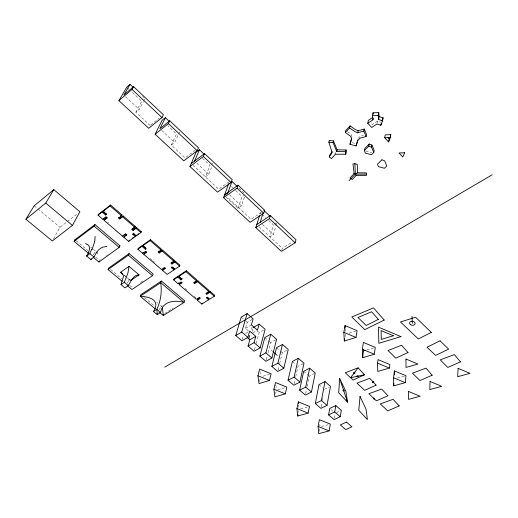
<?xml version="1.0" encoding="UTF-8"?>
<svg xmlns="http://www.w3.org/2000/svg" width="518" height="518" viewBox="0 0 518 518"><rect width="100%" height="100%" fill="white"/><g stroke="black" fill="none" stroke-linecap="round" stroke-linejoin="round"><path stroke-width="0.39" stroke-dasharray="2.59 1.94" d="M334.356 418.194L335.088 413.901M345.124 336.525L345.519 334.265M377.046 123.271L377.447 121.07L381.371 122.313M319.153 431.384L319.71 428.373M321.179 406.921L321.982 402.648M322.41 400.349L322.999 397.183M305.652 393.635L306.526 389.374M307.161 386.305L307.97 382.368M308.132 381.591L309.252 376.152L315.242 373.07M298.491 412.263L298.802 410.768M294.153 383.793L295.092 379.552M295.765 376.489L297.992 366.375L303.969 363.228M335.528 153.723L335.787 152.596L334.822 153.658M275.589 393.894L276.12 391.666M278.101 370.053L279.118 365.837M279.662 363.571L282.278 352.732L288.235 349.488M266.22 359.887L267.301 355.685M268.078 352.654L270.649 342.638L276.593 339.322M259.596 381.358L260.36 378.399M254.493 349.851L255.633 345.668M256.248 343.421L259.175 332.673L265.106 329.293M281.837 249.831L282.258 248.29L292.528 241.854M252.182 331.339L253.037 328.289M251.476 329.293L252.104 327.078M268.7 220.448L273.407 224.87L269.923 236.817L273.381 234.589L275.751 226.379M275.964 225.634L276.612 223.394M242.282 339.4L243.486 335.23M248.504 331.002L245.467 328.38L247.228 322.3L253.14 318.842M259.997 214.199L260.463 212.717L261.635 213.817M226.01 197.138L237.982 208.268L241.42 205.918L244.677 196.387M237.982 208.268L242.029 196.529L243.725 195.357M158.061 312.548L158.34 311.842M202.467 158.268L210.01 165.352L205.387 176.806L208.793 174.326L212.231 165.741M159.207 309.816L160.845 306.896L162.548 305.698M195.273 150.226L185.088 157.932L171.283 145.098L174.657 142.476L178.244 134.809M178.574 134.11L179.552 132.019M171.283 145.098L176.541 133.935L167.858 125.783M127.305 283.21L128.658 280.562L130.523 279.286M150.188 125.479L135.839 112.141L139.174 109.369L143.233 101.923M143.603 101.25L144.703 99.216M135.839 112.141L141.777 101.295L131.365 91.524M53.458 238.915L59.997 227.318L76.787 214.206M93.182 254.824L94.593 252.765M94.762 252.57L95.26 252.111M358.203 138.442L360.515 136.046L363.519 135.23M150.79 124.993L159.207 118.188M211.137 164.53L212.82 163.293M100.654 259.706L101.127 259.369M105.886 255.931L106.365 255.588M107.802 254.552L108.281 254.202M228.956 181.87L218.674 189.161L192.968 165.261M377.447 121.07L372.293 124.553L370.817 122.986M128.658 280.562L129.727 279.843L126.217 276.903M140.624 282.524L143.266 280.743M261.448 212.393L251.081 219.295L226.968 196.872M274.546 224.126L276.256 223.018M164.633 313.487L173.303 307.99M245.467 328.38L251.418 324.928M245.681 333.391L248.336 331.857M252.862 332.86L256.17 330.963M324.462 389.355L329.137 387.024M336.564 412.542L341.297 410.288M349.138 333.132L355.659 331.093M161.318 306.488L161.901 306.591L160.166 305.141M262.969 376.243L269.632 374.223M366.789 349.948L374.508 347.63M277.952 389.743L284.615 387.788M397.533 378.088L404.454 376.146M300.595 408.857L307.996 406.792M321.464 426.469L328.114 424.702M351.955 142.631L355.782 143.661M365.747 150.997L371.84 152.642M347.572 131.702L351.1 134.207L352.059 136.784M34.156 205.795L37.231 208.359M37.846 208.871L59.997 227.318M76.127 240.753L87.989 250.634M95.623 256.986L99.709 260.392M110.638 269.496L121.672 278.684M129.642 285.321L132.705 287.872M144.522 297.714L154.85 306.319M90.786 247.144L91.906 248.077M93.298 249.242L95.882 251.398M156.695 302.24L157.848 303.205M124.462 275.44L125.634 276.418M124.055 275.239L129.947 280.167M107.731 222.183L108.508 222.844M150.252 258.618L152.693 260.709M153.309 261.234L154.526 262.283M185.081 288.461L187.516 290.546M194.211 296.29L196.037 297.85M106.695 216.738L107.071 217.061M330.95 409.531L333.385 411.622M104.662 211.435L105.238 211.933M271.27 350.22L272.455 351.243M241.22 317.087L243.622 319.172M246.024 321.257L247.228 322.3M256.805 330.613L259.175 332.673M264.808 337.561L268.311 340.604M268.894 341.109L270.649 342.638M276.515 347.727L279.973 350.725M280.549 351.23L282.278 352.732M292.34 361.46L295.733 364.413M303.671 371.302L309.252 376.152M318.984 384.596L322.636 387.768M229.435 194.742L241.42 205.918M259.039 226.696L282.258 248.29M125.596 96.698L139.174 109.369M161.668 130.355L174.657 142.476M196.859 163.189L208.793 174.326M262.49 224.43L273.381 234.589M127.318 87.723L129.053 89.349M262.225 214.374L265.76 217.689M231.507 186.661L232.679 187.756M235.599 190.501L242.029 196.529M142.761 96.354L143.913 97.449M238.992 188.131L245.428 194.185M259.984 371.445L260.528 375.349M275.803 384.822L276.379 389.413M298.646 404.83L298.957 407.789M319.781 424.469L319.917 426.068M345.215 328.742L345.389 331.896"/><path stroke-width="0.78" d="M329.215 156.954L332.174 152.706L328.839 142.133L329.254 140.456L333.501 140.935L337.14 149.864L346.069 149.98L345.81 154.202L335.392 154.286L331.533 158.534L329.215 156.954L329.623 155.264L332.155 151.625M346.069 149.98L345.81 154.202M357.543 172.759L357.278 164.471L354.934 163.682L352.959 163.999L354.144 173.595L349.987 177.972L352.259 179.513L356.157 175.408L366.485 175.375L366.414 172.921L357.543 172.759L355.342 174.139L348.996 180.782M339.666 378.47L338.675 392.754L347.546 402.188L345.901 391.433L339.666 378.47L347.546 402.188M129.014 266.369L127.868 273.284L124.307 282.291L120.992 284.57L124.935 287.84C131.255 285.101 131.119 275.064 139.057 274.838L129.014 266.369L120.519 272.287L122.876 274.255M405.283 382.64L405.995 375.712L394.379 370.888L393.583 377.784L393.667 385.858L405.283 382.64L393.583 377.784M393.667 385.858L393.926 383.553M389.419 368.091L389.853 364.542L378.049 359.634L377.57 363.163L377.784 371.432L389.419 368.091L377.57 363.163M374.32 354.241L375.278 347.397L363.377 342.424L362.335 349.242L362.665 357.698L374.32 354.241L362.335 349.242M362.665 357.698L363.642 349.333M390.332 137.581L390.805 134.622L385.224 134.848L384.725 137.801L388.591 141.9L390.332 137.581L384.725 137.801M356.002 337.438L357.103 330.639L345.04 325.582L343.842 332.355L344.328 341.045L356.002 337.438L343.842 332.355M388.591 141.9L389.653 137.497M340.229 416.737L341.297 410.288L335.819 405.555L329.739 408.482L328.593 414.912L334.11 419.625L340.229 416.737L334.706 411.991L335.819 405.555M329.15 430.911L330.335 424.112L319.366 419.684L318.104 426.463L318.738 433.644L329.15 430.911L318.104 426.463M382.588 120.798L383.106 117.858L379.17 116.608L378.723 112.555L373.038 112.82L372.474 115.741L372.947 119.794L367.774 123.31L371.736 127.499L376.91 124.009L380.847 125.259L382.588 120.798L378.639 119.541L378.185 115.482L378.723 112.555M344.328 341.045L344.729 338.785M380.847 125.259L381.106 123.789M373.782 152.402L374.158 150.304L371.892 145.046L369.172 144.023L364.821 148.472L364.413 150.563L365.345 153.095L371.458 154.74L373.782 152.402L371.503 147.144L371.892 145.046M378.639 119.541L379.17 116.608M327.02 405.38L330.471 386.363L324.98 381.572L318.984 384.596L315.307 403.554L320.914 408.346L327.02 405.38L321.413 400.563L324.98 381.572M372.947 119.794L373.225 118.331M364.413 150.563L368.784 146.115L369.172 144.023M366.122 136.493L366.53 134.421L364.206 129.047L358.171 130.698L355.432 129.655L350.123 125.868L345.804 130.445L345.338 132.511L350.647 136.279L351.612 138.856L349.98 144.302L356.112 145.953L357.776 140.52L360.088 138.125L366.122 136.493L363.791 131.112L364.206 129.047M367.774 123.31L368.35 120.377L372.856 117.301M94.658 241.764L92.016 249.65M311.454 391.996L315.242 373.07L309.654 368.188L303.671 371.302L299.65 390.171L305.361 395.053L311.454 391.996L305.737 387.082L309.654 368.188M308.126 413.144L309.473 406.384L298.336 401.864L296.911 408.605L297.708 416.006L308.126 413.144L296.911 408.605M356.112 145.953L357.789 139.795M350.123 125.868L349.663 127.927L354.992 131.721L357.744 132.763L358.171 130.698M297.708 416.006L298.018 414.51M349.98 144.302L351.651 138.144M299.922 382.083L303.969 363.228L298.31 358.281L292.34 361.46L288.053 380.257L293.842 385.211L299.922 382.083L294.127 377.104L298.31 358.281M285.314 393.855L286.836 387.14L275.511 382.53L273.899 389.225L274.883 396.872L285.314 393.855L273.899 389.225M345.694 151.677L336.745 151.547L337.14 149.864M283.825 368.24L288.235 349.488L282.465 344.444L276.515 347.727L271.859 366.42L277.765 371.464L283.825 368.24L277.913 363.163L282.465 344.444M336.745 151.547L333.1 142.612L333.501 140.935M269.457 380.452L271.115 373.769L259.654 369.101L257.919 375.757L259.026 383.579L269.457 380.452L257.919 375.757M271.905 357.996L276.593 339.322L270.739 334.214L264.808 337.561L259.881 356.177L265.863 361.292L271.905 357.996L265.915 352.849L270.739 334.214M259.531 215.676L255.795 227.603L281.423 251.372L295.15 242.793L295.946 239.704L270.364 215.592L256.747 224.566M259.175 324.113L257.498 330.206L251.418 324.928L253.14 318.842L247.125 313.591L241.22 317.087L235.722 335.528L241.88 340.786L247.889 337.347L249.663 331.093L255.795 336.389L249.805 339.795L248.044 346.063L254.111 351.249L260.146 347.882L265.106 329.293L259.175 324.113L253.25 327.531M248.044 346.063L254.066 342.657L255.795 336.389M248.886 338.481L249.734 335.463M235.722 335.528L241.731 332.051L247.125 313.591M255.795 227.603L269.457 218.628L270.364 215.592M120.992 284.57L123.537 276.282L122.708 273.97L120.519 272.287M229.714 183.119L228.587 183.916L223.517 197.662L250.103 222.326L263.746 213.261L264.685 210.237L238.131 185.211L224.618 194.684M260.198 222.293L262.95 213.403M161.396 281.041L160.735 282.666L140.184 296.302C149.767 296.691 160.755 300.058 153.457 311.493L157.265 314.653L160.625 312.509C162.341 301.113 174.89 299.747 184.032 302.441L184.641 300.796L161.396 281.041L140.87 294.677L140.184 296.302L155.413 308.961M199.993 297.779L197.662 299.242L197.326 300.194L201.826 304.04L208.65 299.786L206.281 297.746L207.245 297.144L209.615 299.19L214.322 296.257L214.646 295.312L210.14 291.401L207.181 293.266L206.85 294.211L205.834 293.33L208.793 291.466L209.117 290.52L197.876 280.762L194.923 282.66L194.58 283.605L193.544 282.711L196.497 280.808L196.84 279.862L186.344 270.765L179.099 275.544L178.729 276.476L181.928 279.228L180.976 279.849L177.778 277.104L178.147 276.165L181.339 278.911L180.976 279.849M208.65 299.786L208.981 298.841L207.2 297.306M206.85 294.211L209.816 292.353L210.14 291.401M201.826 304.04L202.156 303.088M223.517 197.662L237.076 188.183L238.131 185.211M194.58 283.605L197.533 281.708L197.876 280.762M204.079 154.124L199.436 149.747L196.082 152.273L189.938 166.518L217.547 192.126L231.086 182.55L232.168 179.591L204.591 153.593L191.194 163.61M237.238 186.48L231.973 181.52L227.726 193.149L224.294 195.551M157.517 313.96L157.265 314.653L156.812 309.337C160.807 301.055 162.004 291.744 160.735 282.666L184.032 302.441L163.332 315.553L159.68 312.509M178.729 276.476L185.988 271.704L186.344 270.765M197.326 300.194L200.239 298.362L199.223 297.487L196.309 299.32L179.241 284.706L179.604 283.767L181.922 282.258M178.147 276.165L173.957 278.93L173.588 279.869L178.205 283.819L178.568 282.88M88.753 252.059L89.614 248.601L89.038 245.933A7.595 4.733 -7.6 0 0 88.455 245.215L85.567 243.538M163.753 314.458L163.332 315.553L162.348 307.524M381.947 120.83L383.106 117.858M165.223 267.916L162.917 269.47L162.535 270.402L167.21 274.404L173.97 269.891L171.503 267.767L172.455 267.133L174.922 269.256L179.584 266.148L179.947 265.216L175.265 261.15L172.339 263.125L171.963 264.057L170.901 263.138L173.834 261.163L174.203 260.23L162.51 250.084L159.589 252.098L159.201 253.03L158.119 252.098L161.04 250.077L161.435 249.152L150.518 239.685L143.35 244.755L142.936 245.674L146.264 248.536L145.318 249.197L141.997 246.341L142.411 245.415L145.726 248.271L145.318 249.197M173.97 269.891L174.339 268.959L171.879 266.835L171.503 267.767M171.963 264.057L174.896 262.089L175.265 261.15M390.229 136.059L390.805 134.622M189.938 166.518L203.373 156.494L204.591 153.593M86.869 255.801L86.681 256.112L90.773 259.505L94.185 256.798A54.668 35.353 -5.3 0 1 95.934 253.412L98.614 249.818L101.651 247.636A7.582 4.779 -6.8 0 1 102.849 247.157L106.967 246.419M159.201 253.03L162.121 251.01L162.51 250.084M127.7 285.917L131.999 289.491L152.486 275.673L153.166 274.054L129.092 253.593L108.799 267.968L108.042 269.567L122.17 281.313M194.587 161.072L199.436 149.747M165.391 117.677L162.076 120.351L155.115 134.214L183.806 160.826L197.216 150.699L198.459 147.818L169.794 120.798L159.894 128.704L165.391 117.677L169.451 121.497M162.535 270.402L165.423 268.46L164.361 267.553L161.48 269.496L143.732 254.299L144.14 253.38L146.432 251.774M142.936 245.674L150.11 240.605L150.518 239.685M142.411 245.415L138.267 248.349L137.853 249.268L142.651 253.38L143.059 252.454M133.987 233.081L133.702 233.696L136.273 235.91L140.877 232.601L141.297 231.682L136.409 227.447L133.514 229.545L133.087 230.465L131.98 229.506L132.265 228.898M108.042 269.567L128.354 255.193L129.092 253.593M126.586 234.589L124.223 236.312L123.783 237.225L128.658 241.394L135.334 236.59L135.755 235.677L133.832 234.013M136.273 235.91L136.694 234.997M133.087 230.465L135.981 228.36L136.409 227.447M90.773 259.505L90.928 259.175M131.98 229.506L134.874 227.396L135.302 226.483L123.09 215.896L120.215 218.039L119.768 218.946L118.641 217.974L118.939 217.372M128.658 241.394L129.688 240.041M135.334 236.59L132.763 234.376L133.048 233.767M123.783 237.225L126.916 234.544M93.369 257.368L98.925 261.985L119.166 247.397L119.923 245.804L94.956 224.579L74.935 239.756L74.087 241.33L88.591 253.386M106.973 217.741L104.623 219.515L104.163 220.422L122.682 236.279L125.816 233.599M122.682 236.279L122.895 235.819M119.768 218.946L122.643 216.802L123.09 215.896M155.115 134.214L168.408 123.614L169.794 120.798M118.641 217.974L121.523 215.825L121.963 214.918L110.567 205.031L103.503 210.438L103.037 211.338L106.507 214.322L105.575 215.028L102.111 212.043L102.577 211.143L106.041 214.128L105.575 215.028M98.925 261.985L99.314 261.189M130.018 84.356L126.742 87.179L118.907 100.628L148.737 128.296L162.004 117.592L163.416 114.789L133.599 86.681L123.821 95.047L130.018 84.356L133.495 87.633M104.163 220.422L107.297 217.683M102.577 211.143L98.498 214.264L98.025 215.164L103.037 219.457L106.164 216.718M103.037 219.457L103.969 218.195M103.037 211.338L110.107 205.931L110.567 205.031M106.507 214.322L106.812 213.72M74.087 241.33L94.14 226.152L94.956 224.579M72.403 225.414L79.895 211.784L53.827 189.627L34.156 205.795L25.9 219.25L52.305 240.961L72.403 225.414L45.765 203.056L25.9 219.25M86.681 256.112L90.119 253.412M118.907 100.628L132.032 89.413L133.599 86.681M45.765 203.056L53.827 189.627M358.1 367.845L350.582 377.726L364.523 374.76L358.1 367.845L345.299 372.785L353.075 380.063L364.523 374.76M345.338 132.511L349.663 127.927M98.025 215.164L102.111 212.043M104.908 217.482L105.381 217.126M120.526 215.993L121.005 215.637M121.484 215.281L121.963 214.918M124.061 234.673L124.534 234.33M133.372 227.888L133.851 227.538M134.816 226.839L135.302 226.483M132.763 234.376L133.702 233.696M119.438 246.154L119.923 245.804M132.109 238.299L133.32 237.425M135.146 236.111L135.755 235.677M137.84 234.168L138.416 233.76M140.721 232.103L141.297 231.682M230.84 182.323L231.973 181.52M137.853 249.268L141.997 246.341M142.651 253.38L145.513 251.372L146.6 252.298L143.732 254.299M130.536 280.659L139.057 274.838M173.031 261.02L174.203 260.23M173.588 279.869L177.778 277.104M181.339 278.911L182.284 278.289M178.205 283.819L181.099 281.928L182.142 282.822L179.241 284.706M153.457 311.493L156.812 309.337L160.625 312.509M164.737 367.126L492.1 174.806M259.881 356.177L265.915 352.849M271.859 366.42L277.913 363.163M288.053 380.257L294.127 377.104M299.65 390.171L305.737 387.082M315.307 403.554L321.413 400.563M328.593 414.912L334.706 411.991M363.701 350.874L365.248 350.408M357.744 132.763L363.791 131.112M328.839 142.133L333.1 142.612M372.474 115.741L378.185 115.482M366.381 174.126L355.342 174.139L353.788 173.433M368.784 146.115L371.503 147.144M74.935 239.756L75.531 240.255M89.957 253.71L94.056 257.116M124.307 282.291L128.257 285.58M94.14 226.152L119.166 247.397M128.354 255.193L152.486 275.673M124.223 236.312L124.916 236.907M241.731 332.051L247.889 337.347M254.066 342.657L260.146 347.882M247.358 337.697L249.805 339.795M105.86 217.32L106.986 218.292M125.524 234.207L126.632 235.153M103.503 210.438L104.079 210.936M119.464 217.392L120.215 218.039M132.407 228.593L133.514 229.545M158.514 251.172L159.589 252.098M171.277 262.205L172.339 263.125M273.051 351.754L277.208 355.348M110.107 205.931L121.523 215.825M122.643 216.802L134.874 227.396M135.981 228.36L140.877 232.601M150.11 240.605L161.04 250.077M162.121 251.01L173.834 261.163M174.896 262.089L179.584 266.148M185.988 271.704L196.497 280.808M197.533 281.708L208.793 291.466M209.816 292.353L214.322 296.257M263.869 210.444L269.761 215.993M132.032 89.413L162.004 117.592M168.408 123.614L197.216 150.699M203.373 156.494L231.086 182.55M237.076 188.183L263.746 213.261M269.457 218.628L295.15 242.793M387.969 137.769L389.07 138.934M96.652 252.046L97.384 253.412M356.157 175.408L355.342 174.139L354.934 163.682M373.038 112.82L373.193 114.167M298.336 401.864L298.491 403.347M345.04 325.582L345.169 327.952M412.004 316.401L412.347 323.271M394.379 370.888L394.418 374.922M95.105 236.415L94.872 240.443A7.505 2.337 -82.2 0 1 94.652 241.757M91.887 248.977A54.338 17.372 -82.4 0 1 90.028 252.719M90.974 259.492A51.865 15.378 -80.9 0 1 91.136 259.149M88.695 252.052A53.561 32.751 -9.6 0 1 86.759 255.788M406.002 359.045L405.989 367.437L417.935 364.031L406.002 359.045M408.579 391.485L408.54 399.372L420.143 396.264L408.579 391.485M430.037 381.462L429.836 389.549L441.744 386.331L430.037 381.462M458.119 368.35L457.685 376.703L470.014 373.342L458.119 368.35M360.049 396.464L358.773 410.314L367.398 419.515L365.98 409.065L360.049 396.464M404.61 152.758L402.836 156.986L399.035 152.959L404.61 152.758M381.889 159.797L377.499 164.148L378.399 166.634L384.46 168.266L386.797 165.98L384.589 160.813L381.889 159.797M431.332 332.401L418.304 338.934L400.492 321.956L415.63 317.249L431.332 332.401M378.347 319.379L366.135 325.459L357.977 317.463L371.626 311.758L378.347 319.379M384.201 320.04L364.789 329.649L351.826 316.997L373.523 307.88L384.201 320.04M440.047 340.818L427.02 347.235L435.606 355.419L448.646 349.119L440.047 340.818M408.003 352.512L395.823 358.171L388.014 350.537L401.599 345.241L408.003 352.512M346.451 422.086L340.326 424.941L345.759 429.59L351.89 426.767L346.451 422.086M376.081 385.152L364.627 390.326L356.96 383.158L369.761 378.334L376.081 385.152M460.483 361.849L447.805 367.45L440.248 359.842L454.331 354.597L460.483 361.849M432.167 375.181L419.975 380.562L412.412 373.167L425.99 368.143L432.167 375.181M387.885 395.765L376.418 400.815L368.874 393.751L381.675 389.05L387.885 395.765M399.197 405.931L387.723 410.865L380.283 403.904L393.084 399.313L399.197 405.931M393.343 335.755L381.306 339.413L381.118 330.613L393.343 335.755M400.977 336.616L378.872 343.292L378.483 327.149L400.977 336.616M410.69 324.78A2.791 1.994 6.7 0 0 415.112 323.659A2.791 1.994 6.7 0 0 411.247 321.374A2.791 1.994 6.7 0 0 410.69 324.78M353.891 373.122A0.667 0.453 10 0 0 354.966 372.954A0.667 0.453 10 0 0 354.092 372.364A0.667 0.453 10 0 0 353.891 373.122M357.103 376.554A0.667 0.447 9.9 0 0 358.178 376.392A0.667 0.447 9.9 0 0 357.303 375.803A0.667 0.447 9.9 0 0 357.103 376.554M373.607 398.86A0.654 0.434 9.1 0 0 374.644 398.653A0.654 0.434 9.1 0 0 373.743 398.122A0.654 0.434 9.1 0 0 373.607 398.86M372.746 382.303A0.667 0.447 9.1 0 0 373.795 382.09A0.667 0.447 9.1 0 0 372.882 381.546A0.667 0.447 9.1 0 0 372.746 382.303M343.233 390.753A0.654 0.434 10.6 0 0 344.289 390.598A0.654 0.434 10.6 0 0 343.428 390.028A0.654 0.434 10.6 0 0 343.233 390.753"/></g></svg>
